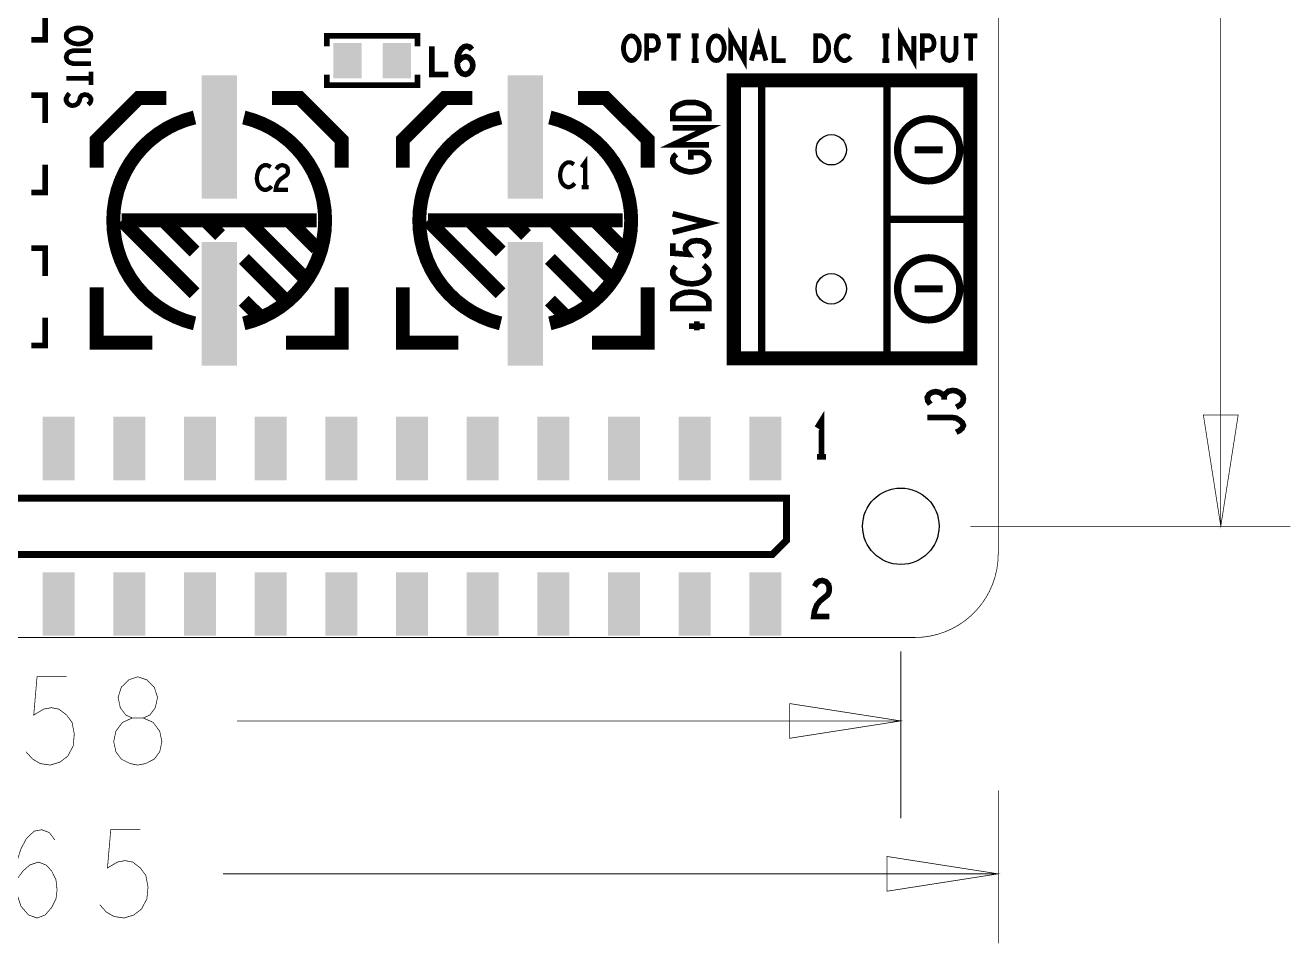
# Model space of a CAD drawing. Extents: x -14.6 to 75.5, y -11 to 65.5.
# Drawn here: x 30.03 to 75.51, y -11.01 to 22.02 of the extents above; entities that cross this region are included whole.
import ezdxf

# ---------------------------------------------------------------- set-up
doc = ezdxf.new("R2010")
doc.units = 0
doc.layers.get('0').update_dxf_attribs({"linetype": 'CONTINUOUS'})
for name, color, linetype in [('BOARD_ART', 7, 'CONTINUOUS'), ('DIMENSION_ART', 2, 'CONTINUOUS'), ('PASTETOP_ART', 4, 'CONTINUOUS'), ('RECEIVERPIPRO-1-2_DRL', 10, 'CONTINUOUS'), ('SILK_TOP_ART', 9, 'CONTINUOUS')]:
    doc.layers.add(name, color=color, linetype=linetype)

# ---------------------------------------------------------------- blocks, each defined once
blk = doc.blocks.new('RECTANGLE_8')
blk.add_solid([(0.508, 0.635), (0.508, -0.635), (-0.508, 0.635), (-0.508, -0.635)])
blk = doc.blocks.new('RECTANGLE_6')
blk.add_solid([(0.5715, 1.143), (0.5715, -1.143), (-0.5715, 1.143), (-0.5715, -1.143)])
blk = doc.blocks.new('RECTANGLE_55')
blk.add_solid([(0.635, 2.2225), (0.635, -2.2225), (-0.635, 2.2225), (-0.635, -2.2225)])
blk = doc.blocks.new('ROUND_87')
blk.add_circle((0, 0), 0.546)
blk = doc.blocks.new('ROUND_4')
blk.add_circle((0, 0), 1.375)

msp = doc.modelspace()

# ---------------------------------------------------------------- linework, layer by layer
at = {"layer": 'BOARD_ART', "const_width": 0.0254}
for points in [[(65, 3), (65, 53.5)], [(3, 0), (62, 0)]]:
    msp.add_lwpolyline(points, dxfattribs=at)
msp.add_lwpolyline([(62, 0, 0.4142136), (65, 3)], format="xyb", dxfattribs=at)
at = {"layer": 'DIMENSION_ART', "const_width": 0.0254}
for points in [[(73, 27.0313), (73, 4)], [(72.375, 8), (73, 4), (73.625, 8), (72.375, 8)], [(64, 4), (75.5, 4)], [(61.5, -6.5), (61.5, -0.5)], [(30.0591, -4.1114), (30.2952, -4.3759), (30.5708, -4.5346), (30.9252, -4.5875), (31.2796, -4.4817), (31.5551, -4.2701), (31.752, -3.8996), (31.7913, -3.4763), (31.7126, -3.053), (31.5157, -2.7883), (31.2401, -2.5767), (30.9646, -2.5238), (30.689, -2.5767), (30.3347, -2.7883), (30.4528, -1.4125), (31.5157, -1.4125)], [(34.0748, -4.5875), (34.3504, -4.5346), (34.6653, -4.3759), (34.8622, -4.1114), (34.9409, -3.7408), (34.8622, -3.3705), (34.626, -3.053), (34.2716, -2.8941), (33.878, -2.8941), (33.6417, -2.7883), (33.4448, -2.5238), (33.3661, -2.1534), (33.4843, -1.7829), (33.7598, -1.5183), (34.0748, -1.4125), (34.3897, -1.5183), (34.6653, -1.7829), (34.7835, -2.1534), (34.7047, -2.5238), (34.5079, -2.7883), (34.2716, -2.8941), (33.878, -2.8941), (33.5236, -3.053), (33.2874, -3.3705), (33.2087, -3.7408), (33.2874, -4.1114), (33.4843, -4.3759), (33.7992, -4.5346), (34.0748, -4.5875)], [(57.5, -3.625), (61.5, -3), (57.5, -2.375), (57.5, -3.625)], [(37.6371, -3), (61.5, -3)], [(65, -5.5), (65, -11)], [(29.6771, -8.7647), (29.9528, -8.3941), (30.189, -8.1825), (30.504, -8.0767), (30.7796, -8.1825), (30.9764, -8.3941), (31.1339, -8.7117), (31.1733, -9.0821), (31.1339, -9.3996), (30.9764, -9.7172), (30.7401, -9.9817), (30.4646, -10.0875), (30.1496, -9.9817), (29.874, -9.6643), (29.7165, -9.1879), (29.6771, -8.6588), (29.7559, -7.9709), (29.874, -7.6004), (30.0708, -7.23), (30.3464, -6.9654), (30.622, -6.9125), (30.8976, -7.0183), (31.0945, -7.2829)], [(32.7087, -9.6114), (32.9448, -9.8759), (33.2204, -10.0346), (33.5748, -10.0875), (33.9292, -9.9817), (34.2047, -9.7701), (34.4016, -9.3996), (34.4409, -8.9763), (34.3622, -8.553), (34.1653, -8.2883), (33.8897, -8.0767), (33.6142, -8.0238), (33.3386, -8.0767), (32.9843, -8.2883), (33.1024, -6.9125), (34.1653, -6.9125)], [(61, -9.125), (65, -8.5), (61, -7.875), (61, -9.125)], [(37.1371, -8.5), (65, -8.5)]]:
    msp.add_lwpolyline(points, dxfattribs=at)
at = {"layer": 'SILK_TOP_ART'}
for points, const_width in [([(30.75, 22.5), (30.75, 21.5), (30.25, 21.5)], 0.2032), ([(31.5, 21.6345), (31.5148, 21.7192), (31.5741, 21.7932), (31.663, 21.8568), (31.7667, 21.8991), (31.8852, 21.9203), (32.0038, 21.9203), (32.1223, 21.8991), (32.226, 21.8568), (32.3149, 21.7932), (32.3742, 21.7192), (32.389, 21.6345), (32.3742, 21.5498), (32.3149, 21.4758), (32.226, 21.4122), (32.1223, 21.3699), (32.0038, 21.3487), (31.8852, 21.3487), (31.7667, 21.3699), (31.663, 21.4122), (31.5741, 21.4758), (31.5148, 21.5498), (31.5, 21.6345)], 0.17), ([(55.3841, 20.75), (55.3841, 21.639), (55.8709, 20.75), (55.8709, 21.639)], 0.17), ([(56.1249, 20.75), (56.3895, 21.639), (56.6541, 20.75)], 0.17), ([(61.4801, 20.75), (61.4801, 21.639), (61.9669, 20.75), (61.9669, 21.639)], 0.17), ([(40.8744, 21.258), (40.8744, 21.639), (44.1256, 21.639), (44.1256, 21.258)], 0.2032), ([(51.8175, 20.75), (51.7328, 20.7648), (51.6588, 20.8241), (51.5952, 20.913), (51.5529, 21.0167), (51.5317, 21.1352), (51.5317, 21.2538), (51.5529, 21.3723), (51.5952, 21.476), (51.6588, 21.5649), (51.7328, 21.6242), (51.8175, 21.639), (51.9022, 21.6242), (51.9762, 21.5649), (52.0398, 21.476), (52.0821, 21.3723), (52.1033, 21.2538), (52.1033, 21.1352), (52.0821, 21.0167), (52.0398, 20.913), (51.9762, 20.8241), (51.9022, 20.7648), (51.8175, 20.75)], 0.17), ([(52.3678, 20.75), (52.3678, 21.639), (52.6218, 21.639), (52.7065, 21.5945), (52.77, 21.4908), (52.7912, 21.3723), (52.77, 21.2538), (52.7171, 21.1649), (52.6218, 21.1204), (52.3678, 21.1204)], 0.17), ([(53.0981, 21.639), (53.5849, 21.639)], 0.17), ([(53.3415, 21.639), (53.3415, 20.75)], 0.17), ([(53.9765, 21.639), (54.2305, 21.639)], 0.17), ([(54.1035, 21.639), (54.1035, 20.75)], 0.17), ([(54.8655, 20.75), (54.7808, 20.7648), (54.7068, 20.8241), (54.6432, 20.913), (54.6009, 21.0167), (54.5797, 21.1352), (54.5797, 21.2538), (54.6009, 21.3723), (54.6432, 21.476), (54.7068, 21.5649), (54.7808, 21.6242), (54.8655, 21.639), (54.9502, 21.6242), (55.0242, 21.5649), (55.0878, 21.476), (55.1301, 21.3723), (55.1513, 21.2538), (55.1513, 21.1352), (55.1301, 21.0167), (55.0878, 20.913), (55.0242, 20.8241), (54.9502, 20.7648), (54.8655, 20.75)], 0.17), ([(56.9398, 21.639), (56.9398, 20.75), (57.3632, 20.75)], 0.17), ([(58.4427, 20.75), (58.4427, 21.639), (58.6543, 21.639), (58.739, 21.5945), (58.8025, 21.5353), (58.8554, 21.4464), (58.8978, 21.3426), (58.9083, 21.1945), (58.8978, 21.0463), (58.8554, 20.9426), (58.8025, 20.8537), (58.739, 20.7944), (58.6543, 20.75), (58.4427, 20.75)], 0.17), ([(59.6703, 21.5649), (59.6068, 21.6094), (59.5328, 21.639), (59.4481, 21.639), (59.3528, 21.5945), (59.2788, 21.5205), (59.2258, 21.4316), (59.1835, 21.2834), (59.1729, 21.15), (59.1941, 21.0167), (59.2258, 20.9278), (59.2893, 20.8389), (59.3634, 20.7796), (59.4375, 20.75), (59.5116, 20.75), (59.5857, 20.7796), (59.6492, 20.8241), (59.7021, 20.8833)], 0.17), ([(60.8345, 21.639), (61.0885, 21.639)], 0.17), ([(60.9615, 21.639), (60.9615, 20.75)], 0.17), ([(62.2738, 20.75), (62.2738, 21.639), (62.5278, 21.639), (62.6125, 21.5945), (62.676, 21.4908), (62.6972, 21.3723), (62.676, 21.2538), (62.6231, 21.1649), (62.5278, 21.1204), (62.2738, 21.1204)], 0.17), ([(63.0147, 21.639), (63.0147, 21.0019), (63.057, 20.8685), (63.1417, 20.7796), (63.2475, 20.75), (63.3533, 20.7796), (63.438, 20.8685), (63.4803, 21.0019), (63.4803, 21.639)], 0.17), ([(63.7661, 21.639), (64.2529, 21.639)], 0.17), ([(64.0095, 21.639), (64.0095, 20.75)], 0.17), ([(32.389, 21.1053), (31.7519, 21.1053), (31.6185, 21.063), (31.5296, 20.9783), (31.5, 20.8725), (31.5296, 20.7667), (31.6185, 20.682), (31.7519, 20.6397), (32.389, 20.6397)], 0.17), ([(44.6482, 21.266), (44.6482, 20.25), (45.2408, 20.25)], 0.2032), ([(45.552, 20.6733), (45.6557, 20.7919), (45.7446, 20.8596), (45.8631, 20.8935), (45.9669, 20.8596), (46.0409, 20.7919), (46.1002, 20.6903), (46.115, 20.5717), (46.1002, 20.4701), (46.0409, 20.3685), (45.952, 20.2839), (45.8483, 20.25), (45.7298, 20.2839), (45.6261, 20.3854), (45.5668, 20.5379), (45.552, 20.7072), (45.5816, 20.9273), (45.6261, 21.0459), (45.7001, 21.1644), (45.8039, 21.2491), (45.9076, 21.266), (46.0113, 21.2321), (46.0854, 21.1475)], 0.2032), ([(56.5588, 21.0611), (56.2202, 21.0611)], 0.17), ([(53.9765, 20.75), (54.2305, 20.75)], 0.17), ([(60.8345, 20.75), (61.0885, 20.75)], 0.17), ([(32.389, 20.1105), (31.5, 20.1105)], 0.17), ([(32.389, 20.3539), (32.389, 19.8671)], 0.17), ([(44.1256, 20.242), (44.1256, 19.861), (40.8744, 19.861), (40.8744, 20.242)], 0.2032), ([(59, 20.0401), (55.4999, 20.0401), (55.4999, 10.0399), (64, 10.0399), (64, 20.0401), (59, 20.0401)], 0.508), ([(56.4999, 20.0401), (56.4999, 10.0399)], 0.2601), ([(57, 20.0401), (61, 20.0401), (61, 10.0399)], 0.2601), ([(30.75, 18.5), (30.75, 19.5), (30.25, 19.5)], 0.2032), ([(31.6185, 19.5708), (31.5444, 19.4861), (31.5, 19.3908), (31.5, 19.3062), (31.5444, 19.2215), (31.6185, 19.158), (31.7223, 19.1262), (31.826, 19.1474), (31.9149, 19.2003), (31.9741, 19.2956), (32.0038, 19.4226), (32.063, 19.4967), (32.1667, 19.5284), (32.2705, 19.5072), (32.3445, 19.4543), (32.389, 19.3803), (32.389, 19.3062), (32.3594, 19.2321), (32.2853, 19.1686)], 0.17), ([(32.6, 16.9), (32.6, 17.9), (34.1, 19.4), (35.1, 19.4)], 0.5), ([(41.4, 16.9), (41.4, 17.9), (39.9, 19.4), (38.9, 19.4)], 0.5), ([(43.6, 16.9), (43.6, 17.9), (45.1, 19.4), (46.1, 19.4)], 0.5), ([(52.4, 16.9), (52.4, 17.9), (50.9, 19.4), (49.9, 19.4)], 0.5), ([(54.6, 18.6607), (53.3, 18.6607), (53.3, 18.9273), (53.365, 19.034), (53.4517, 19.114), (53.5816, 19.1807), (53.7334, 19.234), (53.95, 19.2473), (54.1667, 19.234), (54.3184, 19.1807), (54.4484, 19.114), (54.535, 19.034), (54.6, 18.9273), (54.6, 18.6607)], 0.2032), ([(54.6, 17.7203), (53.3, 17.7203), (54.6, 18.3337), (53.3, 18.3337)], 0.2032), ([(50.1525, 16.2), (50.1525, 17.089), (50.0255, 16.9112)], 0.1524), ([(53.95, 17.18), (53.95, 17.4467), (54.34, 17.4467), (54.47, 17.3667), (54.5567, 17.2733), (54.6, 17.14), (54.5567, 17.0067), (54.47, 16.9133), (54.34, 16.8333), (54.1883, 16.78), (54.015, 16.7533), (53.8633, 16.7533), (53.7334, 16.78), (53.5816, 16.8333), (53.4517, 16.9133), (53.365, 16.9933), (53.3, 17.1), (53.3, 17.1933), (53.3433, 17.3), (53.43, 17.38)], 0.2032), ([(63, 17.54), (62, 17.54)], 0.2601), ([(30.75, 17), (30.75, 16), (30.25, 16)], 0.2032), ([(38.8503, 16.9149), (38.7868, 16.9594), (38.7128, 16.989), (38.6281, 16.989), (38.5328, 16.9445), (38.4588, 16.8705), (38.4058, 16.7816), (38.3635, 16.6334), (38.3529, 16.5), (38.3741, 16.3667), (38.4058, 16.2778), (38.4693, 16.1889), (38.5434, 16.1296), (38.6175, 16.1), (38.6916, 16.1), (38.7657, 16.1296), (38.8292, 16.1741), (38.8821, 16.2333)], 0.1524), ([(39.0514, 16.8408), (39.1149, 16.9297), (39.189, 16.9742), (39.2737, 16.989), (39.3795, 16.9594), (39.4536, 16.8853), (39.4748, 16.7964), (39.4642, 16.7075), (39.4218, 16.6334), (39.2102, 16.4852), (39.1149, 16.3815), (39.0514, 16.2333), (39.0302, 16.1), (39.4748, 16.1)], 0.1524), ([(49.7503, 17.0149), (49.6868, 17.0594), (49.6128, 17.089), (49.5281, 17.089), (49.4328, 17.0445), (49.3588, 16.9705), (49.3058, 16.8816), (49.2635, 16.7334), (49.2529, 16.6), (49.2741, 16.4667), (49.3058, 16.3778), (49.3693, 16.2889), (49.4434, 16.2296), (49.5175, 16.2), (49.5916, 16.2), (49.6657, 16.2296), (49.7292, 16.2741), (49.7821, 16.3333)], 0.1524), ([(50.0255, 16.2), (50.2795, 16.2)], 0.1524), ([(33.5, 15), (36.1151, 12.3849)], 0.5), ([(40.5, 15), (33.5, 15)], 0.5), ([(35, 15), (36.1151, 13.8849)], 0.5), ([(36.5, 15), (37.0276, 14.4724)], 0.5), ([(38, 15), (40, 13)], 0.5), ([(39.5, 15), (40.5, 14)], 0.5), ([(44.5, 15), (47.1151, 12.3849)], 0.5), ([(51.5, 15), (44.5, 15)], 0.5), ([(46, 15), (47.1151, 13.8849)], 0.5), ([(47.5, 15), (48.0276, 14.4724)], 0.5), ([(49, 15), (51, 13)], 0.5), ([(50.5, 15), (51.5, 14)], 0.5), ([(53.3, 14.5747), (54.6, 14.908), (53.3, 15.2413)], 0.2032), ([(64, 15.0399), (61, 15.0399)], 0.2601), ([(30.75, 13), (30.75, 14), (30.25, 14)], 0.2032), ([(54.405, 13.6877), (54.5134, 13.7677), (54.5783, 13.861), (54.6, 13.981), (54.5567, 14.101), (54.47, 14.1943), (54.3184, 14.261), (54.145, 14.2743), (53.9717, 14.2477), (53.8633, 14.181), (53.7767, 14.0877), (53.755, 13.9943), (53.7767, 13.901), (53.8633, 13.781), (53.3, 13.821), (53.3, 14.181)], 0.2032), ([(37.8849, 13.6151), (39.3, 12.2)], 0.5), ([(48.8849, 13.6151), (50.3, 12.2)], 0.5), ([(53.4083, 13.3473), (53.3433, 13.2673), (53.3, 13.174), (53.3, 13.0673), (53.365, 12.9473), (53.4733, 12.854), (53.6033, 12.7873), (53.82, 12.734), (54.015, 12.7207), (54.21, 12.7473), (54.34, 12.7873), (54.47, 12.8673), (54.5567, 12.9607), (54.6, 13.054), (54.6, 13.1473), (54.5567, 13.2407), (54.4917, 13.3207), (54.405, 13.3873)], 0.2032), ([(32.6, 12.6), (32.6, 10.6), (34.6, 10.6)], 0.5), ([(41.4, 12.6), (41.4, 10.6), (39.4, 10.6)], 0.5), ([(43.6, 12.6), (43.6, 10.6), (45.6, 10.6)], 0.5), ([(52.4, 12.6), (52.4, 10.6), (50.4, 10.6)], 0.5), ([(37.8849, 12.1151), (38.4, 11.6)], 0.5), ([(48.8849, 12.1151), (49.4, 11.6)], 0.5), ([(54.6, 11.8337), (53.3, 11.8337), (53.3, 12.1003), (53.365, 12.207), (53.4517, 12.287), (53.5816, 12.3537), (53.7334, 12.407), (53.95, 12.4203), (54.1667, 12.407), (54.3184, 12.3537), (54.4484, 12.287), (54.535, 12.207), (54.6, 12.1003), (54.6, 11.8337)], 0.2032), ([(63, 12.54), (62, 12.54)], 0.2601), ([(30.75, 11.5), (30.75, 10.5), (30.25, 10.5)], 0.2032), ([(54.1667, 11.0533), (54.1667, 11.3733)], 0.2032), ([(53.885, 11.2), (54.4484, 11.2)], 0.2032), ([(63.0567, 8.6703), (62.9917, 8.7503), (62.8834, 8.817), (62.7533, 8.8437), (62.6233, 8.817), (62.515, 8.7503), (62.45, 8.6303), (62.4717, 8.5103), (62.5583, 8.3903)], 0.2032), ([(63.49, 8.2837), (63.6417, 8.3637), (63.7283, 8.4703), (63.75, 8.5903), (63.7283, 8.697), (63.62, 8.8037), (63.49, 8.8703), (63.36, 8.8837), (63.2084, 8.857), (63.1, 8.7637), (63.0567, 8.6703), (63.0567, 8.5503)], 0.2032), ([(58.65, 6.5), (58.65, 7.8), (58.49, 7.54)], 0.2032), ([(63.49, 7.3833), (63.62, 7.45), (63.7067, 7.53), (63.75, 7.6233), (63.7067, 7.73), (63.62, 7.81), (63.49, 7.89), (63.3167, 7.9167), (62.45, 7.9167)], 0.2032), ([(58.49, 6.5), (58.81, 6.5)], 0.2032), ([(7.608, 5.016), (7.608, 2.984), (56.884, 2.984), (57.392, 3.492), (57.392, 5.016), (7.608, 5.016)], 0.254), ([(58.3967, 1.8333), (58.4767, 1.9633), (58.57, 2.0283), (58.6767, 2.05), (58.81, 2.0067), (58.9033, 1.8983), (58.93, 1.7684), (58.9167, 1.6383), (58.8633, 1.53), (58.5967, 1.3133), (58.4767, 1.1617), (58.3967, 0.945), (58.37, 0.75), (58.93, 0.75)], 0.2032)]:
    msp.add_lwpolyline(points, dxfattribs=dict(at, const_width=const_width))
at = {"layer": 'SILK_TOP_ART', "const_width": 0.5}
for points in [[(36.1151, 18.7037, 0.3470716), (33.1921, 15)], [(40.8079, 15, 0.3470716), (37.8849, 18.7037)], [(47.1151, 18.7037, 0.3470716), (44.1921, 15)], [(51.8079, 15, 0.3470716), (48.8849, 18.7037)], [(33.1921, 15, 0.3470716), (36.1151, 11.2963)], [(37.8849, 11.2963, 0.3470716), (40.8079, 15)], [(44.1921, 15, 0.3470716), (47.1151, 11.2963)], [(48.8849, 11.2963, 0.3470716), (51.8079, 15)]]:
    msp.add_lwpolyline(points, format="xyb", dxfattribs=at)
at = {"layer": 'SILK_TOP_ART', "const_width": 0.2601}
for points in [[(61.3821, 17.54, 1), (63.6181, 17.54, 1)], [(61.3821, 12.54, 1), (63.6181, 12.54, 1)]]:
    msp.add_lwpolyline(points, format="xyb", close=True, dxfattribs=at)

# ---------------------------------------------------------------- block references
at = {"layer": 'PASTETOP_ART'}
for name, p in [('RECTANGLE_8', (41.611, 20.75)), ('RECTANGLE_8', (43.389, 20.75)), ('RECTANGLE_55', (37, 18)), ('RECTANGLE_55', (48, 18)), ('RECTANGLE_55', (37, 12)), ('RECTANGLE_55', (48, 12)), ('RECTANGLE_6', (31.23, 6.794)), ('RECTANGLE_6', (33.77, 6.794)), ('RECTANGLE_6', (36.31, 6.794)), ('RECTANGLE_6', (38.85, 6.794)), ('RECTANGLE_6', (41.39, 6.794)), ('RECTANGLE_6', (43.93, 6.794)), ('RECTANGLE_6', (46.47, 6.794)), ('RECTANGLE_6', (49.01, 6.794)), ('RECTANGLE_6', (51.55, 6.794)), ('RECTANGLE_6', (54.09, 6.794)), ('RECTANGLE_6', (56.63, 6.794)), ('RECTANGLE_6', (31.23, 1.206)), ('RECTANGLE_6', (33.77, 1.206)), ('RECTANGLE_6', (36.31, 1.206)), ('RECTANGLE_6', (38.85, 1.206)), ('RECTANGLE_6', (41.39, 1.206)), ('RECTANGLE_6', (43.93, 1.206)), ('RECTANGLE_6', (46.47, 1.206)), ('RECTANGLE_6', (49.01, 1.206)), ('RECTANGLE_6', (51.55, 1.206)), ('RECTANGLE_6', (54.09, 1.206)), ('RECTANGLE_6', (56.63, 1.206))]:
    msp.add_blockref(name, p, dxfattribs=at)
at = {"layer": 'RECEIVERPIPRO-1-2_DRL'}
for name, p in [('ROUND_87', (59, 17.54)), ('ROUND_87', (59, 12.54)), ('ROUND_4', (61.5, 4))]:
    msp.add_blockref(name, p, dxfattribs=at)

doc.saveas('drawing.dxf')
